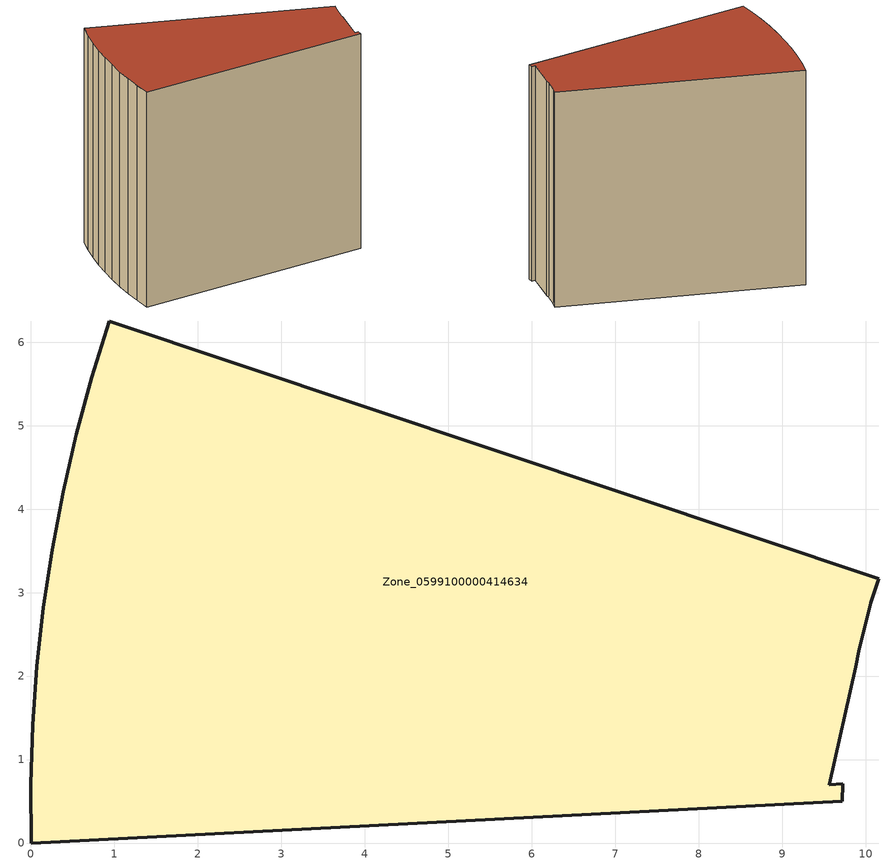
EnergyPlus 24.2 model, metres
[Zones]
Zone_0599100000414634
 floor ground (C_G): 9.56,0.7 9.73,0.71 9.72,0.5 0.01,0 0,0.71 0.02,1.41 0.07,2.12 0.15,2.82 0.25,3.52 0.39,4.21 0.54,4.9 0.73,5.58 0.94,6.25 10.16,3.17 10.06,2.88 9.92,2.3 9.88,2.11 z0.56
 wall outside (C_F): 0.94,6.25 0.73,5.58 0.54,4.9 0.39,4.21 0.25,3.52 0.15,2.82 0.07,2.12 0.02,1.41 0,0.71 0.01,0 9.72,0.5 9.73,0.71 9.56,0.7 9.88,2.11 9.92,2.3 10.06,2.88 10.16,3.17 0.94,6.25 z0.56:9.49
 roof outside (C_R): 9.73,0.71 9.56,0.7 9.88,2.11 9.92,2.3 10.06,2.88 10.16,3.17 0.94,6.25 0.73,5.58 0.54,4.9 0.39,4.21 0.25,3.52 0.15,2.82 0.07,2.12 0.02,1.41 0,0.71 0.01,0 9.72,0.5 z9.49
[BUILDING]
Pand.0599100000414634: North Axis=0; Terrain=City; Loads Convergence Tolerance Value=0.04; Temperature Convergence Tolerance Value=0.4; Solar Distribution=FullExterior; Maximum Number of Warmup Days=25; Minimum Number of Warmup Days=1
[Site:Location]
Rotterdam.The.Hague.AP_ZH_NLD Design_Conditions: Latitude=51.96; Longitude=4.45; Time Zone=1; Elevation=-4.5
[SITE:GROUNDTEMPERATURE:BUILDINGSURFACE]
18, 18, 18, 18, 18, 18, 18, 18, 18, 18, 18, 18
[MATERIAL] Thermal Absorptance=0.9; Solar Absorptance=0.7; Visible Absorptance=0.7
Name | Roughness | Thickness | Conductivity | Density | Specific Heat
G.TI.1992-2005 | MediumSmooth | 0.15 | 0.06 | 540 | 1210
F.TI.1992-2005 | Rough | 0.3 | 0.12 | 1920 | 840
R.TI.1992-2005 | MediumRough | 0.2 | 0.08 | 1500 | 1000
[CONSTRUCTION]
C_G: G.TI.1992-2005
C_F: F.TI.1992-2005
C_R: R.TI.1992-2005
[ZONE]
Zone_0599100000414634: Type=1; Multiplier=1; Ceiling Height=Autocalculate; Volume=Autocalculate; Floor Area=autocalculate; Part of Total Floor Area=Yes
[ZONEINFILTRATION:DESIGNFLOWRATE]
Infil_Zone_0599100000414634: Zone or ZoneList or Space or SpaceList=Zone_0599100000414634; Schedule=AlwaysOn; Design Flow Rate Calculation Method=Flow/Area; Flow Rate per Floor Area=0.0015; Constant Term Coefficient=1; Temperature Term Coefficient=0; Velocity Term Coefficient=0; Velocity Squared Term Coefficient=0
[HVACTEMPLATE:ZONE:IDEALLOADSAIRSYSTEM]
Zone_0599100000414634: Maximum Heating Supply Air Temperature=50; Minimum Cooling Supply Air Temperature=13; Maximum Heating Supply Air Humidity Ratio=0.0156; Minimum Cooling Supply Air Humidity Ratio=0.0077; Heating Limit=NoLimit; Cooling Limit=NoLimit; Dehumidification Control Type=ConstantSensibleHeatRatio; Cooling Sensible Heat Ratio=0.7; Dehumidification Setpoint=60; Humidification Control Type=None; Humidification Setpoint=30; Outdoor Air Method=None; Outdoor Air Flow Rate per Person=0.00944; Outdoor Air Flow Rate per Zone Floor Area=0; Outdoor Air Flow Rate per Zone=0; Demand Controlled Ventilation Type=None; Outdoor Air Economizer Type=NoEconomizer; Heat Recovery Type=None; Sensible Heat Recovery Effectiveness=0.7; Latent Heat Recovery Effectiveness=0.65
[ZONECONTROL:THERMOSTAT]
ThermostatControl_Zone_0599100000414634: Zone or ZoneList=Zone_0599100000414634; Control Type Schedule=DualSetpointControlType; Control 1=Thermostat_Zone_0599100000414634; Temperature Difference Between Cutout And Setpoint=0
[THERMOSTATSETPOINT:DUALSETPOINT]
Thermostat_Zone_0599100000414634: Heating Setpoint Temperature Schedule=HeatingSetpoint_Zone_0599100000414634; Cooling Setpoint Temperature Schedule=CoolingSetpoint_Zone_0599100000414634
[SCHEDULE:COMPACT]
HeatingSetpoint_Zone_0599100000414634: Through: 12/31, For: AllDays, Until: 24:00, 21
CoolingSetpoint_Zone_0599100000414634: Through: 12/31, For: AllDays, Until: 24:00, 24
DualSetpointControlType: Through: 12/31, For: AllDays, Until: 24:00, 4
AlwaysOn: Through: 12/31, For: AllDays, Until: 24:00, 1
